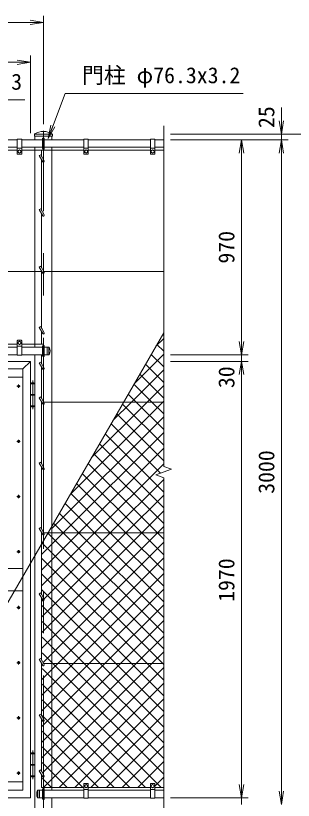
# Model space of a CAD drawing. Units: millimetres, scale not verified. Extents: x -6300 to 6300, y -4455 to 4455.
# Drawn here: x 2799 to 4049, y -1030 to 2511 of the extents above; entities that cross this region are included whole.
import ezdxf
from ezdxf.enums import TextEntityAlignment as Align

# ---------------------------------------------------------------- set-up
doc = ezdxf.new("R2010")
doc.units = ezdxf.units.MM
doc.header["$LTSCALE"] = 30
doc.linetypes.add('USER1', pattern=[50.8, 31.75, -6.35, 6.35, -6.35])
for name, color, linetype, lineweight in [('0-0_D-STR1', 1, 'Continuous', 18), ('0-1_D-DCR-HCH', 7, 'Continuous', 9), ('0-4_D-STR3', 3, 'Continuous', 13), ('0-5_D-STR-DIM', 7, 'Continuous', 9), ('0-6_0', 7, 'Continuous', 9), ('0-7_D-STR-TXT', 7, 'Continuous', 9), ('0-9_Defpoints', 8, 'Continuous', 18), ('0-A_D-BMK', 2, 'USER1', 13)]:
    doc.layers.add(name, color=color, linetype=linetype, lineweight=lineweight)
doc.styles.add('ＭＳ ゴシック', font='')
doc.styles.get('ＭＳ ゴシック').set_extended_font_data('MS Gothic')

# ---------------------------------------------------------------- blocks, each defined once
blk = doc.blocks.new('_Open')
at = {"layer": '0-6_0'}
blk.add_line((-30, 5), (0, 0), dxfattribs=at)
blk.add_lwpolyline([(-30, -5), (0, 0), (-30, 0)], dxfattribs=at)

msp = doc.modelspace()

# ---------------------------------------------------------------- linework, layer by layer
at = {"layer": '0-0_D-STR1'}
for p, q in [((2805.71, 1951.09), (2525.71, 1951.09)), ((2919.61, 1951.09), (2825.71, 1951.09)), ((2883.51, 1976.14), (2883.51, 1968.09)), ((2963.71, 1976.09), (2883.51, 1976.09)), ((2963.71, 1968.09), (2883.51, 1968.09)), ((2885.46, 1968.09), (2885.46, 1951.09)), ((3105.71, 1951.09), (2927.61, 1951.09)), ((2961.76, 1951.09), (2961.76, 1968.09)), ((2963.71, 1976.14), (2963.71, 1968.09)), ((3405.71, 1951.09), (3125.71, 1951.09)), ((3465.71, 1951.09), (3425.71, 1951.09)), ((2805.71, 1917.09), (2525.71, 1917.09)), ((2919.61, 1917.09), (2825.71, 1917.09)), ((2885.46, 1917.09), (2885.46, 1015.09)), ((3105.71, 1917.09), (2927.61, 1917.09)), ((2961.76, -984.91), (2961.76, 1917.09)), ((3405.71, 1917.09), (3125.71, 1917.09)), ((3465.71, 1917.09), (3425.71, 1917.09)), ((2805.71, 1015.09), (2525.71, 1015.09)), ((2919.61, 1015.09), (2825.71, 1015.09)), ((2927.61, 1015.09), (2940.61, 1015.09)), ((2948.94, 1015.59), (2940.61, 1015.59)), ((2940.61, 1015.59), (2940.61, 980.59)), ((2948.61, 1015.59), (2948.61, 980.59)), ((2805.71, 981.09), (2525.71, 981.09)), ((2919.61, 981.09), (2825.71, 981.09)), ((2927.61, 981.09), (2940.61, 981.09)), ((2948.94, 980.59), (2940.61, 980.59)), ((2865.46, 951.09), (1920.46, 951.09)), ((2865.46, 951.09), (2831.46, 917.09)), ((2865.46, -1018.91), (2865.46, 951.09)), ((2831.46, 917.09), (1954.46, 917.09)), ((2831.46, -984.91), (2831.46, 917.09)), ((2831.46, 879.09), (1954.46, 879.09)), ((1954.46, 16.09), (2831.46, 16.09)), ((1954.46, -83.91), (2831.46, -83.91)), ((1954.46, -946.91), (2831.46, -946.91)), ((1954.46, -984.91), (2831.46, -984.91)), ((2898.28, -984.41), (2906.61, -984.41)), ((2898.61, -1019.41), (2898.61, -984.41)), ((2906.61, -1019.41), (2906.61, -984.41)), ((2919.61, -984.91), (2906.61, -984.91)), ((3105.71, -984.91), (2927.61, -984.91)), ((3405.71, -984.91), (3125.71, -984.91)), ((3465.71, -984.91), (3425.71, -984.91)), ((1920.46, -1018.91), (2865.46, -1018.91)), ((2898.28, -1019.41), (2906.61, -1019.41)), ((2919.61, -1018.91), (2906.61, -1018.91)), ((3105.71, -1018.91), (2927.61, -1018.91)), ((3405.71, -1018.91), (3125.71, -1018.91)), ((3465.71, -1018.91), (3425.71, -1018.91))]:
    msp.add_line(p, q, dxfattribs=at)
msp.add_lwpolyline([(2885.46, 981.09), (2885.46, -1403.91), (2961.76, -1403.91), (2961.76, -1018.91)], dxfattribs=at)
for centre, radius, start, end in [((2923.61, 1916.78), 72.31, 56.96759, 123.03241), ((2885.01, 1976.14), 1.5, 123.03241, 180), ((2962.21, 1976.14), 1.5, 0, 56.96759), ((2948.94, 1014.59), 1, 32.29827, 90), ((2918.39, 998.09), 35.72, 331.52136, 28.47864), ((2948.94, 981.59), 1, 270, 327.70173), ((2928.83, -1001.91), 35.72, 151.52136, 208.47864), ((2898.28, -985.41), 1, 90, 147.70173), ((2898.28, -1018.41), 1, 212.29827, 270)]:
    msp.add_arc(centre, radius, start, end, dxfattribs=at)
at = {"layer": '0-1_D-DCR-HCH'}
for p, q in [((3465.71, 1067.61), (3461.01, 1072.31)), ((3430.16, 1018.89), (3465.71, 1054.44)), ((3465.71, 996.9), (3435.12, 1027.48)), ((3333.57, 851.59), (3465.71, 983.73)), ((3465.71, 926.19), (3409.24, 982.66)), ((3465.71, 855.48), (3383.36, 937.83)), ((3319.78, 767.09), (3465.71, 913.02)), ((3465.71, 784.77), (3357.48, 893)), ((3412.68, 767.09), (3331.6, 848.17)), ((3390.49, 767.09), (3465.71, 842.3)), ((3341.97, 767.09), (3305.71, 803.34)), ((3043.79, 349.68), (3461.2, 767.09)), ((3140.39, 516.98), (3390.49, 767.09)), ((3236.98, 684.28), (3319.78, 767.09)), ((3465.71, 572.63), (3279.83, 758.51)), ((3465.71, 643.35), (3341.97, 767.09)), ((3465.71, 714.06), (3412.68, 767.09)), ((3461.2, 767.09), (3465.71, 771.59)), ((3465.71, 501.92), (3253.95, 713.68)), ((2961.76, 196.93), (3465.71, 700.88)), ((3451.14, 445.78), (3228.07, 668.85)), ((3012.62, 177.09), (3465.71, 630.17)), ((3465.71, 360.5), (3202.19, 624.02)), ((3465.71, 289.79), (3176.31, 579.2)), ((3083.33, 177.09), (3465.71, 559.46)), ((3465.71, 219.08), (3150.42, 534.37)), ((3436.99, 177.09), (3124.54, 489.54)), ((3154.05, 177.09), (3465.71, 488.75)), ((3366.28, 177.09), (3098.66, 444.71)), ((3295.57, 177.09), (3072.78, 399.88)), ((3224.86, 177.09), (3046.9, 355.05)), ((3295.47, 177.09), (3465.71, 347.33)), ((3154.15, 177.09), (3021.01, 310.22)), ((3083.44, 177.09), (2995.13, 265.39)), ((3366.18, 177.09), (3465.71, 276.62)), ((3012.73, 177.09), (2969.25, 220.57)), ((2961.76, 126.22), (3012.62, 177.09)), ((2961.76, 55.51), (3083.33, 177.09)), ((2961.76, -15.2), (3154.05, 177.09)), ((2961.76, -156.62), (3295.47, 177.09)), ((2961.76, -227.33), (3366.18, 177.09)), ((2961.76, -298.04), (3436.89, 177.09)), ((3465.71, -275.89), (3012.73, 177.09)), ((3465.71, -205.18), (3083.44, 177.09)), ((3465.71, -134.47), (3154.15, 177.09)), ((3465.71, -63.76), (3224.86, 177.09)), ((3465.71, 6.95), (3295.57, 177.09)), ((3465.71, 77.66), (3366.28, 177.09)), ((3436.89, 177.09), (3465.71, 205.91)), ((3465.71, 148.37), (3436.99, 177.09)), ((2923.61, 88.07), (2961.76, 126.22)), ((2915.61, 80.07), (2923.61, 88.07)), ((2923.61, 54.07), (2915.61, 62.07)), ((2923.61, 17.36), (2961.76, 55.51)), ((2961.76, 15.92), (2923.61, 54.07)), ((2988.31, -412.91), (3465.71, 64.49)), ((2915.61, 9.36), (2923.61, 17.36)), ((3390.6, -412.91), (2961.76, 15.92)), ((2923.61, -16.64), (2915.61, -8.64)), ((2923.61, -53.35), (2961.76, -15.2)), ((2961.76, -54.79), (2923.61, -16.64)), ((3059.02, -412.91), (3465.71, -6.22)), ((2915.61, -61.35), (2923.61, -53.35)), ((3319.89, -412.91), (2961.76, -54.79)), ((2923.61, -87.35), (2915.61, -79.35)), ((2961.76, -125.5), (2923.61, -87.35)), ((3129.73, -412.91), (3465.71, -76.93)), ((2915.61, -132.06), (2920.87, -126.8)), ((3249.18, -412.91), (2961.76, -125.5)), ((2923.61, -158.06), (2915.61, -150.06)), ((2923.61, -194.77), (2961.76, -156.62)), ((2961.76, -196.21), (2923.61, -158.06)), ((3200.44, -412.91), (3465.71, -147.64)), ((2915.61, -202.77), (2923.61, -194.77)), ((3178.46, -412.91), (2961.76, -196.21)), ((2923.61, -228.77), (2915.61, -220.77)), ((2923.61, -265.48), (2961.76, -227.33)), ((2961.76, -266.92), (2923.61, -228.77)), ((3271.15, -412.91), (3465.71, -218.36)), ((2915.61, -273.48), (2923.61, -265.48)), ((3107.75, -412.91), (2961.76, -266.92)), ((2923.61, -299.48), (2915.61, -291.48)), ((2923.61, -336.19), (2961.76, -298.04)), ((2961.76, -337.63), (2923.61, -299.48)), ((3341.86, -412.91), (3465.71, -289.07)), ((2915.61, -344.19), (2923.61, -336.19)), ((3037.04, -412.91), (2961.76, -337.63)), ((2923.61, -370.19), (2915.61, -362.19)), ((2961.76, -408.34), (2923.61, -370.19)), ((2915.61, -414.9), (2916.28, -414.23)), ((2966.33, -412.91), (2961.76, -408.34)), ((2961.76, -439.46), (2988.31, -412.91)), ((2961.76, -510.17), (3059.02, -412.91)), ((2961.76, -580.88), (3129.73, -412.91)), ((2961.76, -651.59), (3200.44, -412.91)), ((2961.76, -722.31), (3271.15, -412.91)), ((2961.76, -793.02), (3341.86, -412.91)), ((3465.71, -912.29), (2966.33, -412.91)), ((3465.71, -841.58), (3037.04, -412.91)), ((3465.71, -770.87), (3107.75, -412.91)), ((3465.71, -700.16), (3178.46, -412.91)), ((3465.71, -629.45), (3249.18, -412.91)), ((3465.71, -558.74), (3319.89, -412.91)), ((3465.71, -488.03), (3390.6, -412.91)), ((2923.61, -477.61), (2961.76, -439.46)), ((2915.61, -485.61), (2923.61, -477.61)), ((2923.61, -511.61), (2915.61, -503.61)), ((2923.61, -548.32), (2961.76, -510.17)), ((2961.76, -549.76), (2923.61, -511.61)), ((2994.99, -971.91), (3465.71, -501.2)), ((2915.61, -556.32), (2923.61, -548.32)), ((3383.91, -971.91), (2961.76, -549.76)), ((2923.61, -582.32), (2915.61, -574.32)), ((2923.61, -619.03), (2961.76, -580.88)), ((2961.76, -620.47), (2923.61, -582.32)), ((3065.71, -971.91), (3465.71, -571.91)), ((2915.61, -627.03), (2923.61, -619.03)), ((3313.2, -971.91), (2961.76, -620.47)), ((2923.61, -653.03), (2915.61, -645.03)), ((2923.61, -689.74), (2961.76, -651.59)), ((2961.76, -691.18), (2923.61, -653.03)), ((3136.42, -971.91), (3465.71, -642.62)), ((2915.61, -697.74), (2923.61, -689.74)), ((3242.49, -971.91), (2961.76, -691.18)), ((2923.61, -760.46), (2961.76, -722.31)), ((3207.13, -971.91), (3465.71, -713.33)), ((2915.61, -768.46), (2923.61, -760.46)), ((2923.61, -794.45), (2915.61, -786.45)), ((2923.61, -831.17), (2961.76, -793.02)), ((2961.76, -832.6), (2923.61, -794.45)), ((3277.84, -971.91), (3465.71, -784.04)), ((2915.61, -839.17), (2923.61, -831.17)), ((3101.07, -971.91), (2961.76, -832.6)), ((2923.61, -865.16), (2915.61, -857.16)), ((2961.76, -903.31), (2923.61, -865.16)), ((3348.55, -971.91), (3465.71, -854.75)), ((3030.36, -971.91), (2961.76, -903.31)), ((3425.71, -965.46), (3465.71, -925.46))]:
    msp.add_line(p, q, dxfattribs=at)
for points in [[(2926.59, -121.08), (2961.76, -85.91), (3224.76, 177.09), (3465.71, 418.04)], [(3465.71, -346.6), (2961.76, 157.35), (2943.37, 175.74)], [(3465.71, -417.31), (3461.31, -412.91), (2961.76, 86.64), (2923.61, 124.79), (2917.49, 130.91)], [(2922.14, -408.37), (2923.61, -406.9), (2961.76, -368.75), (3465.71, 135.2)], [(2919.2, -906.28), (2923.61, -901.88), (2961.76, -863.73), (3412.57, -412.91), (3465.71, -359.78)], [(3454.62, -971.91), (2961.76, -479.05), (2923.61, -440.9), (2915.61, -432.9)], [(2924.28, -971.91), (2961.76, -934.44), (3465.71, -430.49)], [(3171.78, -971.91), (2961.76, -761.89), (2923.61, -723.74), (2915.61, -715.74)], [(2959.65, -971.91), (2923.61, -935.87), (2915.61, -927.87)]]:
    msp.add_lwpolyline(points, dxfattribs=at)
at = {"layer": '0-4_D-STR3'}
for p, q in [((2825.71, 1953.09), (2805.71, 1953.09)), ((2805.71, 1953.09), (2805.71, 1888.09)), ((2825.71, 1953.09), (2825.71, 1888.09)), ((2919.61, 1912.09), (2919.61, 1956.09)), ((2927.61, 1912.09), (2927.61, 1956.09)), ((3105.71, 1953.09), (3105.71, 1888.09)), ((3125.71, 1953.09), (3105.71, 1953.09)), ((3125.71, 1953.09), (3125.71, 1888.09)), ((3405.71, 1953.09), (3405.71, 1888.09)), ((3425.71, 1953.09), (3405.71, 1953.09)), ((3425.71, 1953.09), (3425.71, 1888.09)), ((2825.71, 1913.09), (2805.71, 1913.09)), ((3125.71, 1913.09), (3105.71, 1913.09)), ((3425.71, 1913.09), (3405.71, 1913.09)), ((2525.71, 1904.09), (2805.71, 1904.09)), ((2823.71, 1886.09), (2807.71, 1886.09)), ((2809.21, 1901.83), (2815.71, 1905.59)), ((2809.21, 1901.83), (2809.21, 1894.35)), ((2809.21, 1894.35), (2815.71, 1890.59)), ((2815.71, 1905.59), (2822.21, 1901.83)), ((2815.71, 1890.59), (2822.21, 1894.35)), ((2822.21, 1901.83), (2822.21, 1894.35)), ((2825.71, 1904.09), (3105.71, 1904.09)), ((2904.22, 1879.68), (2911.15, 1883.68)), ((2904.22, 1879.68), (2920.15, 1852.09)), ((2911.15, 1883.68), (2927.07, 1856.09)), ((2915.61, 1875.94), (2915.61, 1904.09)), ((3123.71, 1886.09), (3107.71, 1886.09)), ((3109.21, 1901.83), (3115.71, 1905.59)), ((3109.21, 1901.83), (3109.21, 1894.35)), ((3115.71, 1905.59), (3122.21, 1901.83)), ((3122.21, 1901.83), (3122.21, 1894.35)), ((3125.71, 1904.09), (3405.71, 1904.09)), ((3423.71, 1886.09), (3407.71, 1886.09)), ((3409.21, 1901.83), (3415.71, 1905.59)), ((3409.21, 1901.83), (3409.21, 1894.35)), ((3415.71, 1905.59), (3422.21, 1901.83)), ((3422.21, 1901.83), (3422.21, 1894.35)), ((3425.71, 1904.09), (3465.71, 1904.09)), ((2915.61, 1632.44), (2915.61, 1859.94)), ((2904.3, 1636.03), (2911.23, 1640.03)), ((2904.3, 1636.03), (2920.23, 1608.44)), ((2911.23, 1640.03), (2927.16, 1612.44)), ((2915.61, 1372.94), (2915.61, 1616.44)), ((2915.53, 1357.09), (915.89, 1357.09)), ((2904.22, 1376.68), (2911.15, 1380.68)), ((2904.22, 1376.68), (2920.15, 1349.09)), ((2911.15, 1380.68), (2927.07, 1353.09)), ((2915.61, 1099.94), (2915.61, 1356.94)), ((3465.71, 1357.09), (2924.76, 1357.09)), ((2904.22, 1103.68), (2911.15, 1107.68)), ((2904.22, 1103.68), (2920.15, 1076.09)), ((2911.15, 1107.68), (2927.07, 1080.09)), ((2915.61, 1028.09), (2915.61, 1083.94)), ((2525.71, 1028.09), (2805.71, 1028.09)), ((2805.71, 979.09), (2805.71, 1044.09)), ((2823.71, 1046.09), (2807.71, 1046.09)), ((2809.21, 1037.83), (2815.71, 1041.59)), ((2809.21, 1030.35), (2809.21, 1037.83)), ((2809.21, 1030.35), (2815.71, 1026.59)), ((2815.71, 1041.59), (2822.21, 1037.83)), ((2815.71, 1026.59), (2822.21, 1030.35)), ((2822.21, 1030.35), (2822.21, 1037.83)), ((2825.71, 979.09), (2825.71, 1044.09)), ((2825.71, 1028.09), (2923.61, 1028.09)), ((2825.71, 1019.09), (2805.71, 1019.09)), ((2919.61, 976.09), (2919.61, 1020.09)), ((2927.61, 976.09), (2927.61, 1020.09)), ((2825.71, 979.09), (2805.71, 979.09)), ((2915.61, 939.94), (2915.61, 981.09)), ((2904.22, 943.68), (2911.15, 947.68)), ((2904.22, 943.68), (2920.15, 916.09)), ((2911.15, 947.68), (2927.07, 920.09)), ((2915.61, 782.94), (2915.61, 923.94)), ((2865.46, 853.09), (2885.46, 853.09)), ((2865.46, 747.09), (2865.46, 853.09)), ((2865.46, 850.09), (2885.46, 850.09)), ((2885.46, 853.09), (2885.46, 747.09)), ((2865.46, 801.09), (2885.46, 801.09)), ((2885.46, 799.09), (2865.46, 799.09)), ((2904.22, 786.68), (2911.15, 790.68)), ((2904.22, 786.68), (2920.15, 759.09)), ((2911.15, 790.68), (2927.07, 763.09)), ((2885.46, 750.09), (2865.46, 750.09)), ((2865.46, 747.09), (2885.46, 747.09)), ((2915.61, 487.94), (2915.61, 766.94)), ((3465.71, 767.09), (2924.76, 767.09)), ((2904.22, 491.68), (2911.15, 495.68)), ((2904.22, 491.68), (2920.15, 464.09)), ((2911.15, 495.68), (2927.07, 468.09)), ((2915.61, 192.94), (2915.61, 471.94)), ((2904.22, 196.68), (2911.15, 200.68)), ((2904.22, 196.68), (2920.15, 169.09)), ((2911.15, 200.68), (2927.07, 173.09)), ((3465.71, 177.09), (2924.76, 177.09)), ((2915.61, -102.06), (2915.61, 176.94)), ((2904.22, -98.32), (2911.15, -94.32)), ((2904.22, -98.32), (2920.15, -125.91)), ((2911.15, -94.32), (2927.07, -121.91)), ((2915.61, -397.06), (2915.61, -118.06)), ((2904.22, -393.32), (2911.15, -389.32)), ((2911.15, -389.32), (2927.07, -416.91)), ((2904.22, -393.32), (2920.15, -420.91)), ((2915.61, -648.56), (2915.61, -413.06)), ((3465.71, -412.91), (2924.76, -412.91)), ((2904.22, -644.82), (2911.15, -640.82)), ((2904.22, -644.82), (2920.15, -672.41)), ((2911.15, -640.82), (2927.07, -668.41)), ((2915.61, -900.06), (2915.61, -664.56)), ((2865.46, -816.91), (2885.46, -816.91)), ((2865.46, -922.91), (2865.46, -816.91)), ((2865.46, -819.91), (2885.46, -819.91)), ((2885.46, -816.91), (2885.46, -922.91)), ((2865.46, -868.91), (2885.46, -868.91)), ((2885.46, -870.91), (2865.46, -870.91)), ((2885.46, -919.91), (2865.46, -919.91)), ((2904.22, -896.32), (2911.15, -892.32)), ((2904.22, -896.32), (2920.15, -923.91)), ((2911.15, -892.32), (2927.07, -919.91)), ((2915.61, -971.91), (2915.61, -916.06)), ((2865.46, -922.91), (2885.46, -922.91)), ((3105.71, -1020.91), (3105.71, -955.91)), ((3123.71, -953.91), (3107.71, -953.91)), ((3125.71, -1020.91), (3125.71, -955.91)), ((3405.71, -1020.91), (3405.71, -955.91)), ((3423.71, -953.91), (3407.71, -953.91)), ((3425.71, -1020.91), (3425.71, -955.91)), ((2915.61, -971.91), (3105.71, -971.91)), ((2919.61, -1023.91), (2919.61, -979.91)), ((2927.61, -1023.91), (2927.61, -979.91)), ((3125.71, -980.91), (3105.71, -980.91)), ((3109.21, -969.65), (3109.21, -962.17)), ((3109.21, -969.65), (3115.71, -973.41)), ((3115.71, -973.41), (3122.21, -969.65)), ((3122.21, -969.65), (3122.21, -962.17)), ((3125.71, -971.91), (3405.71, -971.91)), ((3425.71, -980.91), (3405.71, -980.91)), ((3409.21, -969.65), (3409.21, -962.17)), ((3409.21, -969.65), (3415.71, -973.41)), ((3415.71, -973.41), (3422.21, -969.65)), ((3422.21, -969.65), (3422.21, -962.17)), ((3425.71, -971.91), (3465.71, -971.91)), ((3125.71, -1020.91), (3105.71, -1020.91)), ((3425.71, -1020.91), (3405.71, -1020.91))]:
    msp.add_line(p, q, dxfattribs=at)
for points in [[(3109.21, 1894.35), (3115.71, 1890.59), (3122.21, 1894.35)], [(3409.21, 1894.35), (3415.71, 1890.59), (3422.21, 1894.35)], [(3109.21, -962.17), (3115.71, -958.41), (3122.21, -962.17)], [(3409.21, -962.17), (3415.71, -958.41), (3422.21, -962.17)]]:
    msp.add_lwpolyline(points, dxfattribs=at)
for centre, radius in [((2815.71, 1898.09), 6.49), ((3115.71, 1898.09), 6.49), ((3415.71, 1898.09), 6.49), ((2815.71, 1034.09), 6.49), ((2811.46, 839.09), 5.25), ((2811.46, 590.09), 5.25), ((2811.46, 341.09), 5.25), ((2811.46, 92.09), 5.25), ((2811.46, -159.91), 5.25), ((2811.46, -408.91), 5.25), ((2811.46, -657.91), 5.25), ((2811.46, -906.91), 5.25), ((3115.71, -965.91), 6.49), ((3415.71, -965.91), 6.49)]:
    msp.add_circle(centre, radius, dxfattribs=at)
for centre, radius, start, end in [((2923.61, 1956.09), 4, 0, 180), ((2807.71, 1888.09), 2, 180, 270), ((2823.71, 1888.09), 2, 270, 0), ((2923.61, 1912.09), 4, 180, 0), ((3107.71, 1888.09), 2, 180, 270), ((3123.71, 1888.09), 2, 270, 0), ((3407.71, 1888.09), 2, 180, 270), ((3423.71, 1888.09), 2, 270, 0), ((2923.61, 1854.09), 4, 210, 30), ((2923.69, 1610.44), 4, 210, 30), ((2923.61, 1351.09), 4, 210, 30), ((2923.61, 1078.09), 4, 210, 30), ((2807.71, 1044.09), 2, 90, 180), ((2823.71, 1044.09), 2, 0, 90), ((2923.61, 1020.09), 4, 0, 180), ((2923.61, 976.09), 4, 180, 0), ((2923.61, 918.09), 4, 210, 30), ((2875.46, 829.09), 26, 67.38014, 112.61986), ((2875.46, 771.09), 26, 247.38014, 292.61986), ((2923.61, 761.09), 4, 210, 30), ((2923.61, 466.09), 4, 210, 30), ((2923.61, 171.09), 4, 210, 30), ((2923.61, -123.91), 4, 210, 30), ((2923.61, -418.91), 4, 210, 30), ((2923.61, -670.41), 4, 210, 30), ((2875.46, -840.91), 26, 67.38014, 112.61986), ((2923.61, -921.91), 4, 210, 30), ((2875.46, -898.91), 26, 247.38014, 292.61986), ((3107.71, -955.91), 2, 90, 180), ((3123.71, -955.91), 2, 0, 90), ((3407.71, -955.91), 2, 90, 180), ((3423.71, -955.91), 2, 0, 90), ((2923.61, -979.91), 4, 0, 180), ((2923.61, -1023.91), 4, 180, 0)]:
    msp.add_arc(centre, radius, start, end, dxfattribs=at)
at = {"layer": '0-5_D-STR-DIM'}
for p, q in [((967.81, 2481.09), (2863.61, 2481.09)), ((2923.61, 2021.09), (2923.61, 2511.09)), ((2865.46, 1981.09), (2865.46, 2331.09)), ((1980.46, 2301.09), (2805.46, 2301.09)), ((3995.71, 2036.09), (3995.71, 2096.09)), ((3465.71, 476.74), (3465.71, 2014.09)), ((3495.71, 1976.09), (4025.71, 1976.09)), ((3495.71, 1976.09), (4205.71, 1976.09)), ((3495.71, 1951.09), (4025.71, 1951.09)), ((3495.71, 1951.09), (4025.71, 1951.09)), ((3495.71, 1951.09), (3845.71, 1951.09)), ((3995.71, 1951.09), (3995.71, 1976.09)), ((3815.71, 1041.09), (3815.71, 1891.09)), ((3995.71, 1891.09), (3995.71, 1831.09)), ((3995.71, -988.91), (3995.71, 1891.09)), ((3815.71, 1041.09), (3815.71, 1101.09)), ((3495.71, 981.09), (3845.71, 981.09)), ((3495.71, 981.09), (3845.71, 981.09)), ((3815.71, 951.09), (3815.71, 981.09)), ((3495.71, 951.09), (3845.71, 951.09)), ((3495.71, 951.09), (3845.71, 951.09)), ((3815.71, -958.91), (3815.71, 891.09)), ((3815.71, 891.09), (3815.71, 831.09)), ((3430.47, 438.26), (3500.95, 463.91)), ((3500.95, 463.91), (3465.71, 476.74)), ((3465.71, 425.44), (3430.47, 438.26)), ((3465.71, -1141.91), (3465.71, 425.44)), ((3815.71, -958.91), (3815.71, -898.91)), ((3495.71, -1018.91), (3845.71, -1018.91)), ((3495.71, -1018.91), (3845.71, -1018.91)), ((3815.71, -1048.91), (3815.71, -1018.91))]:
    msp.add_line(p, q, dxfattribs=at)
at = {"layer": '0-7_D-STR-TXT'}
for points in [[(3823.27, 2160.59), (3021.25, 2160.59), (2945.86, 1959.31)], [(2839.44, 2130.96), (2035.52, 2130.96), (1977.04, 1952.99)]]:
    msp.add_lwpolyline(points, dxfattribs=at)
at = {"layer": '0-9_Defpoints'}
msp.add_line((3465.71, 1080.46), (2253.64, -1018.91), dxfattribs=at)
at = {"layer": '0-A_D-BMK'}
for p, q in [((2923.61, -1418.91), (2923.61, 1991.09)), ((2875.46, 735.09), (2875.46, 865.09)), ((2818.9, 839.09), (2804.02, 839.09)), ((2811.46, 846.53), (2811.46, 831.65)), ((2818.9, 590.09), (2804.02, 590.09)), ((2811.46, 597.53), (2811.46, 582.65)), ((2818.9, 341.09), (2804.02, 341.09)), ((2811.46, 348.53), (2811.46, 333.65)), ((2818.9, 92.09), (2804.02, 92.09)), ((2811.46, 99.53), (2811.46, 84.65)), ((2818.9, -159.91), (2804.02, -159.91)), ((2811.46, -152.47), (2811.46, -167.35)), ((2818.9, -408.91), (2804.02, -408.91)), ((2811.46, -401.47), (2811.46, -416.35)), ((2818.9, -657.91), (2804.02, -657.91)), ((2811.46, -650.47), (2811.46, -665.35)), ((2875.46, -934.91), (2875.46, -804.91)), ((2818.9, -906.91), (2804.02, -906.91)), ((2811.46, -899.47), (2811.46, -914.35))]:
    msp.add_line(p, q, dxfattribs=at)

# ---------------------------------------------------------------- block references
at = {"layer": '0-5_D-STR-DIM', "xscale": 2, "yscale": 2}
for p in [(2923.61, 2481.09), (2865.46, 2301.09)]:
    msp.add_blockref('_Open', p, dxfattribs=at)
for p, rotation in [((3995.71, 1976.09), 270), ((3815.71, 1951.09), 90), ((3995.71, 1951.09), 90), ((3995.71, 1951.09), 90), ((3815.71, 981.09), 270), ((3815.71, 981.09), 270), ((3815.71, 951.09), 90), ((3815.71, 951.09), 90), ((3815.71, -1018.91), 270), ((3815.71, -1018.91), 270), ((3995.71, -1048.91), 270)]:
    msp.add_blockref('_Open', p, dxfattribs=dict(at, rotation=rotation))
at = {"layer": '0-7_D-STR-TXT', "xscale": 2, "yscale": 2, "rotation": 249.46512}
msp.add_blockref('_Open', (2945.16, 1957.44), dxfattribs=at)

# ---------------------------------------------------------------- texts
at = {"layer": '0-5_D-STR-DIM', "style": 'ＭＳ ゴシック'}
for s, p in [('25', (3985.59, 2004.14)), ('970', (3805.59, 1392.4)), ('30', (3805.59, 830.34)), ('3000', (3985.59, 353.4)), ('1970', (3805.59, -134.26))]:
    msp.add_text(s, height=72.14, rotation=90, dxfattribs=at).set_placement(p, align=Align.BOTTOM_LEFT)
at = {"layer": '0-7_D-STR-TXT', "style": 'ＭＳ ゴシック'}
for s, p in [('門柱 φ76.3x3.2', (3097.64, 2184.61)), ('胴縁 φ34.0x2.3', (2114.19, 2155.36))]:
    msp.add_text(s, height=72.14, dxfattribs=at).set_placement(p, align=Align.BOTTOM_LEFT)

doc.saveas('drawing.dxf')
